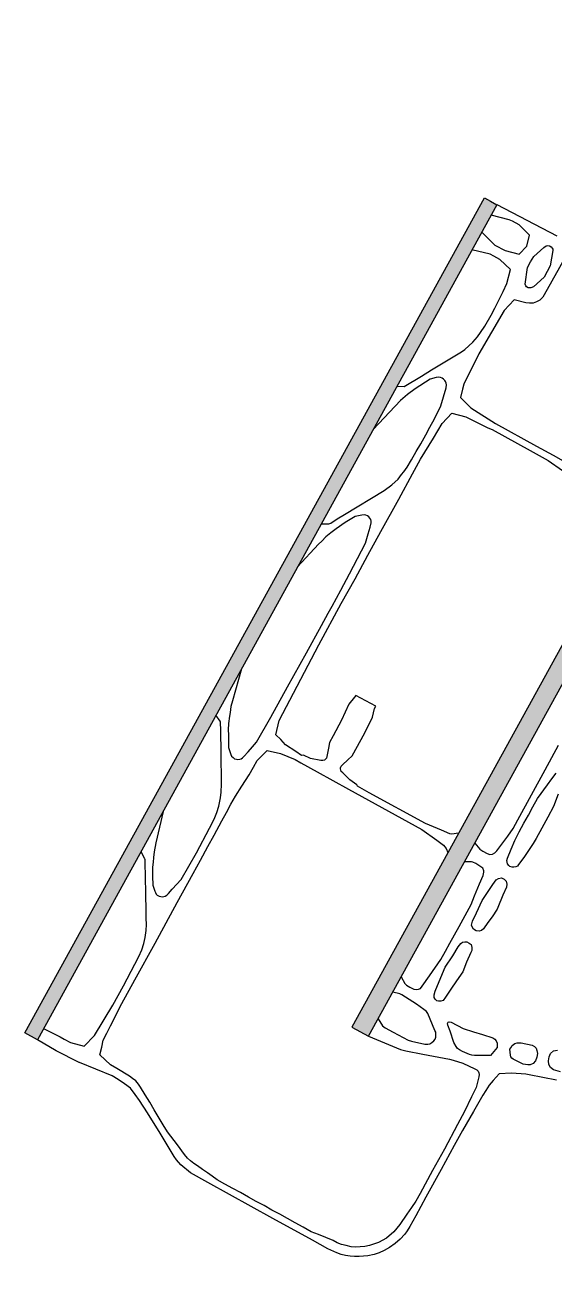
# Model space of a CAD drawing. Extents: x -83.3845 to -83.3284, y 46.6254 to 46.6791.
# Drawn here: x -83.3845 to -83.36392, y 46.6254 to 46.67382 of the extents above; entities that cross this region are included whole.
import ezdxf

# ---------------------------------------------------------------- set-up
doc = ezdxf.new("R2010")
doc.units = 0
doc.header["$MEASUREMENT"] = 0
doc.layers.add('runway', color=250, linetype='Continuous')
doc.layers.add('taxiway', color=130, linetype='Continuous')

msp = doc.modelspace()

# ---------------------------------------------------------------- hatches: boundary and pattern name
at = {"layer": 'runway'}
h = msp.add_hatch(color=256, dxfattribs=at)
h.dxf.hatch_style = 1
h.paths.add_polyline_path([(-83.366143, 46.666822), (-83.366389, 46.666956), (-83.366631, 46.667091), (-83.384496, 46.634598), (-83.384009, 46.634332)])
h.paths.add_polyline_path([(-83.349693, 46.673457), (-83.349695, 46.673459), (-83.350339, 46.673818), (-83.36083, 46.654743), (-83.359975, 46.654761)])
h.paths.add_polyline_path([(-83.360284, 46.654198), (-83.361139, 46.65418), (-83.371786, 46.634821), (-83.371137, 46.634464)])
h.paths.add_polyline_path([(-83.359975, 46.654761), (-83.36083, 46.654743), (-83.361139, 46.65418), (-83.360284, 46.654198)])
h.paths.add_polyline_path([(-83.36083, 46.654743), (-83.363291, 46.654692), (-83.363278, 46.654135), (-83.361139, 46.65418)])
h.paths.add_polyline_path([(-83.344763, 46.654522), (-83.344454, 46.655085), (-83.359975, 46.654761), (-83.360284, 46.654198)])
h.paths.add_polyline_path([(-83.335893, 46.655263), (-83.343813, 46.655098), (-83.344122, 46.654536), (-83.336201, 46.654701)])
h.paths.add_polyline_path([(-83.331015, 46.655365), (-83.335251, 46.655277), (-83.33556, 46.654715), (-83.330998, 46.65481)])
h.paths.add_polyline_path([(-83.333809, 46.657898), (-83.334296, 46.658167), (-83.335893, 46.655263), (-83.335251, 46.655277)])
h.paths.add_polyline_path([(-83.33556, 46.654715), (-83.336201, 46.654701), (-83.349404, 46.63069), (-83.348762, 46.630704)])
h.paths.add_polyline_path([(-83.335251, 46.655277), (-83.335893, 46.655263), (-83.336201, 46.654701), (-83.33556, 46.654715)])
h.paths.add_polyline_path([(-83.343813, 46.655098), (-83.344454, 46.655085), (-83.344763, 46.654522), (-83.344122, 46.654536)])
h.paths.add_polyline_path([(-83.349072, 46.630141), (-83.349714, 46.630128), (-83.352163, 46.625673), (-83.351676, 46.625405)])
h.paths.add_polyline_path([(-83.348762, 46.630704), (-83.349404, 46.63069), (-83.349714, 46.630128), (-83.349072, 46.630141)])
h.paths.add_polyline_path([(-83.330367, 46.630529), (-83.330384, 46.631085), (-83.348762, 46.630704), (-83.349072, 46.630141)])
h.paths.add_polyline_path([(-83.349404, 46.63069), (-83.36189, 46.630431), (-83.361879, 46.629876), (-83.349714, 46.630128)])
h.paths.add_polyline_path([(-83.335872, 46.669536), (-83.335882, 46.669542), (-83.336359, 46.669804), (-83.344454, 46.655085), (-83.343813, 46.655098)])
h.paths.add_polyline_path([(-83.344122, 46.654536), (-83.344763, 46.654522), (-83.351547, 46.642186), (-83.35106, 46.641919)])

# ---------------------------------------------------------------- linework, layer by layer
for p, q in [((-83.350339, 46.673818), (-83.371786, 46.634822)), ((-83.371136, 46.634465), (-83.349691, 46.67346)), ((-83.384496, 46.634598), (-83.366632, 46.66709)), ((-83.366144, 46.666822), (-83.384009, 46.634332)), ((-83.366631, 46.667091), (-83.366389, 46.666956)), ((-83.366389, 46.666956), (-83.366143, 46.666822)), ((-83.371786, 46.634821), (-83.371137, 46.634464)), ((-83.384009, 46.634332), (-83.384496, 46.634598))]:
    msp.add_line(p, q, dxfattribs=at)
at = {"layer": 'taxiway'}
for p, q in [((-83.366143, 46.666823), (-83.363819, 46.665606)), ((-83.365669, 46.666238), (-83.366367, 46.666411)), ((-83.365532, 46.666176), (-83.365669, 46.666238)), ((-83.365281, 46.666032), (-83.365532, 46.666176)), ((-83.36673, 46.665751), (-83.366219, 46.665247)), ((-83.364878, 46.66564), (-83.365281, 46.666032)), ((-83.366219, 46.665247), (-83.365824, 46.665035)), ((-83.365283, 46.6649), (-83.364978, 46.665213)), ((-83.364978, 46.665213), (-83.364878, 46.66564)), ((-83.364323, 46.66515), (-83.364232, 46.665222)), ((-83.364232, 46.665222), (-83.364163, 46.665232)), ((-83.364163, 46.665232), (-83.364094, 46.665216)), ((-83.364094, 46.665216), (-83.364034, 46.665185)), ((-83.364034, 46.665185), (-83.363988, 46.665133)), ((-83.366403, 46.664897), (-83.367113, 46.66506)), ((-83.366259, 46.664825), (-83.366403, 46.664897)), ((-83.366023, 46.664686), (-83.366259, 46.664825)), ((-83.365824, 46.665035), (-83.365283, 46.6649)), ((-83.364835, 46.664601), (-83.364712, 46.664801)), ((-83.364712, 46.664801), (-83.364323, 46.66515)), ((-83.363532, 46.664701), (-83.36419, 46.663519)), ((-83.363973, 46.665036), (-83.364066, 46.664439)), ((-83.363988, 46.665133), (-83.363973, 46.665087)), ((-83.363973, 46.665087), (-83.363973, 46.665036)), ((-83.36562, 46.664294), (-83.366023, 46.664686)), ((-83.365751, 46.663749), (-83.36562, 46.664294)), ((-83.36505, 46.663727), (-83.36495, 46.664379)), ((-83.36495, 46.664379), (-83.364835, 46.664601)), ((-83.364066, 46.664439), (-83.364303, 46.664008)), ((-83.365904, 46.663441), (-83.365751, 46.663749)), ((-83.364303, 46.664008), (-83.364723, 46.663628)), ((-83.366225, 46.662793), (-83.365904, 46.663441)), ((-83.36502, 46.663665), (-83.36505, 46.663727)), ((-83.364989, 46.663629), (-83.36502, 46.663665)), ((-83.364928, 46.663582), (-83.364989, 46.663629)), ((-83.364822, 46.663582), (-83.364928, 46.663582)), ((-83.364723, 46.663628), (-83.364822, 46.663582)), ((-83.36419, 46.663519), (-83.364358, 46.663226)), ((-83.36637, 46.662521), (-83.366225, 46.662793)), ((-83.365478, 46.663116), (-83.365867, 46.662705)), ((-83.365013, 46.663001), (-83.365478, 46.663116)), ((-83.364877, 46.662986), (-83.365013, 46.663001)), ((-83.364732, 46.662996), (-83.364877, 46.662986)), ((-83.364602, 46.663042), (-83.364732, 46.662996)), ((-83.36448, 46.663113), (-83.364602, 46.663042)), ((-83.364358, 46.663226), (-83.36448, 46.663113)), ((-83.365867, 46.662705), (-83.366846, 46.66102)), ((-83.366615, 46.6621), (-83.36637, 46.662521)), ((-83.366898, 46.661674), (-83.366776, 46.661843)), ((-83.366776, 46.661843), (-83.366615, 46.6621)), ((-83.367394, 46.661191), (-83.367234, 46.661325)), ((-83.367234, 46.661325), (-83.367081, 46.661474)), ((-83.367081, 46.661474), (-83.366898, 46.661674)), ((-83.368691, 46.660392), (-83.367524, 46.661099)), ((-83.367524, 46.661099), (-83.367394, 46.661191)), ((-83.366846, 46.66102), (-83.367435, 46.659844)), ((-83.36908, 46.660146), (-83.368691, 46.660392)), ((-83.369744, 46.659747), (-83.36908, 46.660146)), ((-83.368738, 46.660037), (-83.369317, 46.659663)), ((-83.368509, 46.660094), (-83.368738, 46.660037)), ((-83.368417, 46.660109), (-83.368509, 46.660094)), ((-83.368341, 46.660098), (-83.368417, 46.660109)), ((-83.368273, 46.660072), (-83.368341, 46.660098)), ((-83.36822, 46.660031), (-83.368273, 46.660072)), ((-83.368166, 46.659985), (-83.36822, 46.660031)), ((-83.368136, 46.659943), (-83.368166, 46.659985)), ((-83.368113, 46.659881), (-83.368136, 46.659943)), ((-83.368106, 46.659809), (-83.368113, 46.659881)), ((-83.370031, 46.659754), (-83.369744, 46.659747)), ((-83.369623, 46.659438), (-83.369897, 46.659202)), ((-83.369317, 46.659663), (-83.369623, 46.659438)), ((-83.368328, 46.658992), (-83.368121, 46.659696)), ((-83.368121, 46.659696), (-83.368106, 46.659809)), ((-83.367482, 46.659644), (-83.367558, 46.659315)), ((-83.367435, 46.659844), (-83.367482, 46.659644)), ((-83.369897, 46.659202), (-83.370957, 46.658069)), ((-83.368573, 46.658489), (-83.368328, 46.658992)), ((-83.367558, 46.659315), (-83.367156, 46.658918)), ((-83.367156, 46.658918), (-83.366197, 46.658314)), ((-83.368749, 46.65816), (-83.368573, 46.658489)), ((-83.368277, 46.658303), (-83.367895, 46.658704)), ((-83.367895, 46.658704), (-83.367355, 46.658569)), ((-83.367355, 46.658569), (-83.366495, 46.65814)), ((-83.368902, 46.657867), (-83.368749, 46.65816)), ((-83.368606, 46.657743), (-83.368277, 46.658303)), ((-83.366495, 46.65814), (-83.366327, 46.658078)), ((-83.366327, 46.658078), (-83.364852, 46.657256)), ((-83.366197, 46.658314), (-83.3646, 46.657431)), ((-83.369277, 46.65722), (-83.369101, 46.657523)), ((-83.36911, 46.656917), (-83.368606, 46.657743)), ((-83.369101, 46.657523), (-83.368902, 46.657867)), ((-83.369468, 46.656892), (-83.369277, 46.65722)), ((-83.364852, 46.657256), (-83.364144, 46.656864)), ((-83.3646, 46.657431), (-83.363961, 46.657079)), ((-83.363961, 46.657079), (-83.363565, 46.656858)), ((-83.369759, 46.656429), (-83.369637, 46.656614)), ((-83.369637, 46.656614), (-83.369468, 46.656892)), ((-83.369424, 46.656351), (-83.36911, 46.656917)), ((-83.364144, 46.656864), (-83.363596, 46.656477)), ((-83.370225, 46.655926), (-83.369988, 46.656142)), ((-83.369988, 46.656142), (-83.369851, 46.656317)), ((-83.369959, 46.65536), (-83.369424, 46.656351)), ((-83.369851, 46.656317), (-83.369759, 46.656429)), ((-83.372063, 46.654768), (-83.370522, 46.655706)), ((-83.370522, 46.655706), (-83.370225, 46.655926)), ((-83.370655, 46.654107), (-83.369959, 46.65536)), ((-83.372605, 46.654435), (-83.372353, 46.654594)), ((-83.372353, 46.654594), (-83.372063, 46.654768)), ((-83.37166, 46.654685), (-83.372041, 46.65445)), ((-83.371393, 46.654746), (-83.37166, 46.654685)), ((-83.371301, 46.654756), (-83.371393, 46.654746)), ((-83.371241, 46.654741), (-83.371301, 46.654756)), ((-83.371172, 46.65471), (-83.371241, 46.654741)), ((-83.371126, 46.654674), (-83.371172, 46.65471)), ((-83.371081, 46.654622), (-83.371126, 46.654674)), ((-83.37105, 46.654566), (-83.371081, 46.654622)), ((-83.371035, 46.654504), (-83.37105, 46.654566)), ((-83.372974, 46.6544), (-83.372673, 46.6544)), ((-83.372598, 46.65405), (-83.372789, 46.653896)), ((-83.372673, 46.6544), (-83.372605, 46.654435)), ((-83.372392, 46.654214), (-83.372598, 46.65405)), ((-83.372041, 46.65445), (-83.372392, 46.654214)), ((-83.371168, 46.653183), (-83.370655, 46.654107)), ((-83.371151, 46.65401), (-83.371074, 46.654272)), ((-83.371074, 46.654272), (-83.371035, 46.654447)), ((-83.371035, 46.654447), (-83.371035, 46.654504)), ((-83.373079, 46.653609), (-83.373892, 46.652732)), ((-83.372957, 46.653727), (-83.373079, 46.653609)), ((-83.372789, 46.653896), (-83.372957, 46.653727)), ((-83.371411, 46.653348), (-83.37125, 46.65365)), ((-83.37125, 46.65365), (-83.371151, 46.65401)), ((-83.37187, 46.652459), (-83.371411, 46.653348)), ((-83.371657, 46.652268), (-83.371168, 46.653183)), ((-83.372215, 46.651822), (-83.37187, 46.652459)), ((-83.372193, 46.651302), (-83.371657, 46.652268)), ((-83.372551, 46.651206), (-83.372215, 46.651822)), ((-83.373072, 46.6497), (-83.372193, 46.651302)), ((-83.372704, 46.650934), (-83.372551, 46.651206)), ((-83.372964, 46.650451), (-83.372704, 46.650934)), ((-83.373553, 46.649382), (-83.372964, 46.650451)), ((-83.37461, 46.646747), (-83.373072, 46.6497)), ((-83.37428, 46.648057), (-83.373553, 46.649382)), ((-83.37607, 46.648767), (-83.376429, 46.647512)), ((-83.37493, 46.646876), (-83.37428, 46.648057)), ((-83.376483, 46.647302), (-83.376514, 46.64706)), ((-83.376429, 46.647512), (-83.376483, 46.647302)), ((-83.371905, 46.647384), (-83.37218, 46.646762)), ((-83.371676, 46.647656), (-83.371905, 46.647384)), ((-83.37163, 46.647727), (-83.371676, 46.647656)), ((-83.370854, 46.647304), (-83.37163, 46.647727)), ((-83.3709, 46.647212), (-83.370854, 46.647304)), ((-83.376903, 46.646731), (-83.377066, 46.64696)), ((-83.376545, 46.646916), (-83.376576, 46.646633)), ((-83.376514, 46.64706), (-83.376545, 46.646916)), ((-83.375488, 46.645906), (-83.37493, 46.646876)), ((-83.371275, 46.646266), (-83.370984, 46.646883)), ((-83.370984, 46.646883), (-83.3709, 46.647212)), ((-83.376888, 46.646706), (-83.376903, 46.646731)), ((-83.376888, 46.64667), (-83.376888, 46.646706)), ((-83.376881, 46.646372), (-83.376888, 46.64667)), ((-83.376874, 46.646048), (-83.376881, 46.646372)), ((-83.376576, 46.646633), (-83.376592, 46.646386)), ((-83.376592, 46.646386), (-83.376585, 46.646196)), ((-83.374741, 46.646192), (-83.37461, 46.646747)), ((-83.37218, 46.646762), (-83.372509, 46.646151)), ((-83.376867, 46.645801), (-83.376874, 46.646048)), ((-83.376585, 46.645883), (-83.376586, 46.645697)), ((-83.376585, 46.646196), (-83.376585, 46.645883)), ((-83.375649, 46.645721), (-83.375488, 46.645906)), ((-83.374551, 46.646006), (-83.374741, 46.646192)), ((-83.374361, 46.645811), (-83.374551, 46.646006)), ((-83.372655, 46.645889), (-83.372693, 46.645673)), ((-83.372509, 46.646151), (-83.372655, 46.645889)), ((-83.371765, 46.645383), (-83.371275, 46.646266)), ((-83.37686, 46.645472), (-83.376867, 46.645801)), ((-83.376861, 46.645019), (-83.37686, 46.645472)), ((-83.376586, 46.645697), (-83.376495, 46.645435)), ((-83.376495, 46.645435), (-83.376457, 46.645363)), ((-83.376457, 46.645363), (-83.376404, 46.645306)), ((-83.376038, 46.6453), (-83.375985, 46.645346)), ((-83.375985, 46.645346), (-83.375817, 46.645531)), ((-83.375817, 46.645531), (-83.375649, 46.645721)), ((-83.37546, 46.645191), (-83.375078, 46.645581)), ((-83.375078, 46.645581), (-83.37456, 46.645461)), ((-83.37456, 46.645461), (-83.373989, 46.645239)), ((-83.373966, 46.645542), (-83.374361, 46.645811)), ((-83.373737, 46.645393), (-83.373966, 46.645542)), ((-83.373669, 46.645403), (-83.373737, 46.645393)), ((-83.373387, 46.645279), (-83.373669, 46.645403)), ((-83.372755, 46.645355), (-83.37277, 46.645282)), ((-83.372693, 46.645673), (-83.372755, 46.645355)), ((-83.37194, 46.645224), (-83.371765, 46.645383)), ((-83.36427, 46.644826), (-83.363743, 46.645796)), ((-83.376854, 46.644778), (-83.376861, 46.645019)), ((-83.376404, 46.645306), (-83.376343, 46.645265)), ((-83.376343, 46.645265), (-83.376274, 46.645244)), ((-83.376274, 46.645244), (-83.376213, 46.645239)), ((-83.376213, 46.645239), (-83.376137, 46.645249)), ((-83.376137, 46.645249), (-83.376091, 46.645264)), ((-83.376091, 46.645264), (-83.376038, 46.6453)), ((-83.375781, 46.644636), (-83.375612, 46.644934)), ((-83.375612, 46.644934), (-83.37546, 46.645191)), ((-83.373989, 46.645239), (-83.373769, 46.64511)), ((-83.373769, 46.64511), (-83.37313, 46.644759)), ((-83.372984, 46.645196), (-83.373387, 46.645279)), ((-83.372908, 46.64519), (-83.372984, 46.645196)), ((-83.372847, 46.645211), (-83.372908, 46.64519)), ((-83.372816, 46.645236), (-83.372847, 46.645211)), ((-83.37277, 46.645282), (-83.372816, 46.645236)), ((-83.372223, 46.644916), (-83.3722, 46.644973)), ((-83.372223, 46.64487), (-83.372223, 46.644916)), ((-83.372215, 46.644818), (-83.372223, 46.64487)), ((-83.3722, 46.644973), (-83.372146, 46.645029)), ((-83.372146, 46.645029), (-83.37194, 46.645224)), ((-83.376847, 46.644474), (-83.376854, 46.644778)), ((-83.376848, 46.644274), (-83.376847, 46.644474)), ((-83.376063, 46.6442), (-83.375781, 46.644636)), ((-83.37313, 46.644759), (-83.371912, 46.644077)), ((-83.372193, 46.644772), (-83.372215, 46.644818)), ((-83.372132, 46.64471), (-83.372193, 46.644772)), ((-83.371866, 46.644437), (-83.372132, 46.64471)), ((-83.371592, 46.644246), (-83.371866, 46.644437)), ((-83.365334, 46.64288), (-83.36427, 46.644826)), ((-83.364173, 46.64425), (-83.364005, 46.644476)), ((-83.364005, 46.644476), (-83.363837, 46.644707)), ((-83.376887, 46.643744), (-83.376864, 46.643965)), ((-83.376864, 46.643965), (-83.376848, 46.644274)), ((-83.376308, 46.64381), (-83.376063, 46.6442)), ((-83.371912, 46.644077), (-83.369059, 46.642508)), ((-83.371562, 46.644195), (-83.371592, 46.644246)), ((-83.371105, 46.643942), (-83.371562, 46.644195)), ((-83.368922, 46.642739), (-83.371105, 46.643942)), ((-83.364562, 46.643716), (-83.364173, 46.64425)), ((-83.363755, 46.643884), (-83.363939, 46.643411)), ((-83.377033, 46.643169), (-83.376956, 46.643415)), ((-83.376956, 46.643415), (-83.376887, 46.643744)), ((-83.37666, 46.643168), (-83.376491, 46.643491)), ((-83.376491, 46.643491), (-83.376308, 46.64381)), ((-83.364746, 46.643392), (-83.364562, 46.643716)), ((-83.363939, 46.643411), (-83.364168, 46.64299)), ((-83.379125, 46.643216), (-83.379405, 46.641986)), ((-83.377316, 46.642562), (-83.37714, 46.642917)), ((-83.37714, 46.642917), (-83.377033, 46.643169)), ((-83.376836, 46.642844), (-83.37666, 46.643168)), ((-83.365098, 46.642751), (-83.364914, 46.643074)), ((-83.364914, 46.643074), (-83.364746, 46.643392)), ((-83.364168, 46.64299), (-83.364398, 46.642564)), ((-83.377829, 46.641597), (-83.377316, 46.642562)), ((-83.377142, 46.642289), (-83.376836, 46.642844)), ((-83.369059, 46.642508), (-83.368481, 46.642095)), ((-83.368298, 46.64248), (-83.368922, 46.642739)), ((-83.367978, 46.642346), (-83.368298, 46.64248)), ((-83.365716, 46.642248), (-83.365517, 46.642551)), ((-83.365517, 46.642551), (-83.365334, 46.64288)), ((-83.365282, 46.642422), (-83.365098, 46.642751)), ((-83.364398, 46.642564), (-83.364619, 46.642158)), ((-83.379405, 46.641986), (-83.379467, 46.641647)), ((-83.377379, 46.641848), (-83.377142, 46.642289)), ((-83.368481, 46.642095), (-83.368215, 46.641904)), ((-83.367895, 46.642335), (-83.367978, 46.642346)), ((-83.36764, 46.642362), (-83.367895, 46.642335)), ((-83.367002, 46.641976), (-83.366806, 46.641741)), ((-83.366152, 46.641678), (-83.365716, 46.642248)), ((-83.365588, 46.641749), (-83.365442, 46.642088)), ((-83.365442, 46.642088), (-83.365282, 46.642422)), ((-83.364727, 46.641968), (-83.365093, 46.641424)), ((-83.364619, 46.642158), (-83.364727, 46.641968)), ((-83.37984, 46.641386), (-83.37998, 46.641655)), ((-83.379467, 46.641647), (-83.379498, 46.641426)), ((-83.378425, 46.64057), (-83.377829, 46.641597)), ((-83.37767, 46.641319), (-83.377379, 46.641848)), ((-83.368215, 46.641904), (-83.368162, 46.641837)), ((-83.368162, 46.641837), (-83.368117, 46.641765)), ((-83.368117, 46.641765), (-83.368056, 46.64161)), ((-83.366806, 46.641741), (-83.366692, 46.641664)), ((-83.366692, 46.641664), (-83.366517, 46.641571)), ((-83.366517, 46.641571), (-83.366418, 46.641535)), ((-83.366418, 46.641535), (-83.366319, 46.64155)), ((-83.366319, 46.64155), (-83.366228, 46.641601)), ((-83.366228, 46.641601), (-83.366152, 46.641678)), ((-83.365733, 46.6414), (-83.365588, 46.641749)), ((-83.379833, 46.641365), (-83.37984, 46.641386)), ((-83.379825, 46.641324), (-83.379833, 46.641365)), ((-83.379804, 46.640558), (-83.379825, 46.641324)), ((-83.379513, 46.641241), (-83.379529, 46.641051)), ((-83.379529, 46.641051), (-83.379529, 46.640871)), ((-83.379498, 46.641426), (-83.379513, 46.641241)), ((-83.37796, 46.640795), (-83.37767, 46.641319)), ((-83.367128, 46.641249), (-83.367404, 46.641249)), ((-83.367074, 46.641238), (-83.367128, 46.641249)), ((-83.36696, 46.641186), (-83.367074, 46.641238)), ((-83.366732, 46.641037), (-83.36696, 46.641186)), ((-83.366694, 46.641001), (-83.366732, 46.641037)), ((-83.366656, 46.640903), (-83.366694, 46.641001)), ((-83.365756, 46.641307), (-83.365733, 46.6414)), ((-83.365749, 46.641235), (-83.365756, 46.641307)), ((-83.365726, 46.641179), (-83.365749, 46.641235)), ((-83.365681, 46.641112), (-83.365726, 46.641179)), ((-83.365635, 46.641076), (-83.365681, 46.641112)), ((-83.365551, 46.641045), (-83.365635, 46.641076)), ((-83.365483, 46.641039), (-83.365551, 46.641045)), ((-83.365406, 46.641054), (-83.365483, 46.641039)), ((-83.365338, 46.64109), (-83.365406, 46.641054)), ((-83.3653, 46.641147), (-83.365338, 46.64109)), ((-83.365093, 46.641424), (-83.3653, 46.641147)), ((-83.379798, 46.640131), (-83.379804, 46.640558)), ((-83.379529, 46.640871), (-83.37953, 46.640696)), ((-83.37953, 46.640696), (-83.379523, 46.640346)), ((-83.378769, 46.640185), (-83.378425, 46.64057)), ((-83.378572, 46.63967), (-83.37796, 46.640795)), ((-83.366817, 46.640399), (-83.366679, 46.640723)), ((-83.366679, 46.640723), (-83.366649, 46.640846)), ((-83.366649, 46.640846), (-83.366656, 46.640903)), ((-83.366307, 46.640373), (-83.366169, 46.640552)), ((-83.366169, 46.640552), (-83.366086, 46.640609)), ((-83.366086, 46.640609), (-83.365971, 46.640624)), ((-83.365971, 46.640624), (-83.365857, 46.640577)), ((-83.365857, 46.640577), (-83.365789, 46.640505)), ((-83.365789, 46.640505), (-83.365758, 46.640382)), ((-83.379791, 46.639807), (-83.379798, 46.640131)), ((-83.379523, 46.640346), (-83.379447, 46.640115)), ((-83.379447, 46.640115), (-83.379417, 46.640053)), ((-83.379417, 46.640053), (-83.379387, 46.639996)), ((-83.378975, 46.639954), (-83.378914, 46.640021)), ((-83.378914, 46.640021), (-83.378769, 46.640185)), ((-83.367009, 46.639927), (-83.366817, 46.640399)), ((-83.366712, 46.639751), (-83.366307, 46.640373)), ((-83.365766, 46.640269), (-83.365912, 46.639955)), ((-83.365758, 46.640382), (-83.365766, 46.640269)), ((-83.379784, 46.639545), (-83.379791, 46.639807)), ((-83.379784, 46.639272), (-83.379784, 46.639545)), ((-83.379437, 46.638094), (-83.378572, 46.63967)), ((-83.379387, 46.639996), (-83.379349, 46.63996)), ((-83.379349, 46.63996), (-83.37928, 46.639919)), ((-83.37928, 46.639919), (-83.379211, 46.639898)), ((-83.379211, 46.639898), (-83.379151, 46.639888)), ((-83.379151, 46.639888), (-83.37909, 46.639898)), ((-83.37909, 46.639898), (-83.379044, 46.639913)), ((-83.379044, 46.639913), (-83.378975, 46.639954)), ((-83.367613, 46.63874), (-83.367146, 46.639598)), ((-83.367146, 46.639598), (-83.367009, 46.639927)), ((-83.366934, 46.639274), (-83.366712, 46.639751)), ((-83.365912, 46.639955), (-83.366103, 46.639472)), ((-83.379777, 46.639056), (-83.379784, 46.639272)), ((-83.37977, 46.638809), (-83.379777, 46.639056)), ((-83.367095, 46.63894), (-83.366934, 46.639274)), ((-83.366333, 46.639113), (-83.366493, 46.638892)), ((-83.366134, 46.639406), (-83.366333, 46.639113)), ((-83.366103, 46.639472), (-83.366134, 46.639406)), ((-83.379825, 46.638306), (-83.379786, 46.638583)), ((-83.379786, 46.638583), (-83.37977, 46.638809)), ((-83.367789, 46.638417), (-83.367613, 46.63874)), ((-83.367126, 46.638786), (-83.367095, 46.63894)), ((-83.367103, 46.638729), (-83.367126, 46.638786)), ((-83.367057, 46.638637), (-83.367103, 46.638729)), ((-83.366951, 46.638569), (-83.367057, 46.638637)), ((-83.366837, 46.638554), (-83.366951, 46.638569)), ((-83.366737, 46.638579), (-83.366837, 46.638554)), ((-83.366669, 46.638646), (-83.366737, 46.638579)), ((-83.366493, 46.638892), (-83.366669, 46.638646)), ((-83.380225, 46.636661), (-83.379437, 46.638094)), ((-83.379955, 46.637833), (-83.379878, 46.638075)), ((-83.379878, 46.638075), (-83.379825, 46.638306)), ((-83.368148, 46.63777), (-83.367973, 46.638088)), ((-83.367973, 46.638088), (-83.367789, 46.638417)), ((-83.367646, 46.637944), (-83.367546, 46.638072)), ((-83.367546, 46.638072), (-83.367477, 46.638123)), ((-83.367477, 46.638123), (-83.367386, 46.638139)), ((-83.367386, 46.638139), (-83.36731, 46.638138)), ((-83.36731, 46.638138), (-83.367219, 46.638092)), ((-83.367219, 46.638092), (-83.36715, 46.63803)), ((-83.38007, 46.637566), (-83.379955, 46.637833)), ((-83.368324, 46.637451), (-83.368148, 46.63777)), ((-83.368158, 46.637153), (-83.36786, 46.6376)), ((-83.36786, 46.6376), (-83.367646, 46.637944)), ((-83.367151, 46.637727), (-83.367319, 46.637347)), ((-83.36712, 46.637798), (-83.367151, 46.637727)), ((-83.36715, 46.63803), (-83.367112, 46.637917)), ((-83.367112, 46.637917), (-83.36712, 46.637798)), ((-83.380659, 46.636431), (-83.380223, 46.637273)), ((-83.380223, 46.637273), (-83.38007, 46.637566)), ((-83.36876, 46.636815), (-83.368324, 46.637451)), ((-83.368326, 46.636758), (-83.368158, 46.637153)), ((-83.367319, 46.637347), (-83.367472, 46.636971)), ((-83.380729, 46.635742), (-83.380225, 46.636661)), ((-83.369863, 46.636777), (-83.36972, 46.636514)), ((-83.369043, 46.636415), (-83.36876, 46.636815)), ((-83.368541, 46.636223), (-83.368326, 46.636758)), ((-83.367709, 46.636622), (-83.367931, 46.636294)), ((-83.367472, 46.636971), (-83.367709, 46.636622)), ((-83.38108, 46.635671), (-83.380659, 46.636431)), ((-83.369912, 46.636118), (-83.370196, 46.636176)), ((-83.36972, 46.636514), (-83.36966, 46.636452)), ((-83.36966, 46.636452), (-83.369531, 46.636375)), ((-83.369531, 46.636375), (-83.369371, 46.636292)), ((-83.369371, 46.636292), (-83.369287, 46.636281)), ((-83.369287, 46.636281), (-83.369195, 46.636297)), ((-83.369195, 46.636297), (-83.369119, 46.636327)), ((-83.369119, 46.636327), (-83.369043, 46.636415)), ((-83.368587, 46.63608), (-83.368541, 46.636223)), ((-83.367931, 46.636294), (-83.368138, 46.635991)), ((-83.381791, 46.63449), (-83.38108, 46.635671)), ((-83.381165, 46.634869), (-83.380729, 46.635742)), ((-83.369836, 46.636082), (-83.369912, 46.636118)), ((-83.369691, 46.63599), (-83.369836, 46.636082)), ((-83.369273, 46.635716), (-83.369691, 46.63599)), ((-83.368984, 46.635509), (-83.369273, 46.635716)), ((-83.368587, 46.635971), (-83.368587, 46.63608)), ((-83.368549, 46.635905), (-83.368587, 46.635971)), ((-83.36848, 46.635848), (-83.368549, 46.635905)), ((-83.368412, 46.635827), (-83.36848, 46.635848)), ((-83.368321, 46.635827), (-83.368412, 46.635827)), ((-83.368229, 46.635863), (-83.368321, 46.635827)), ((-83.368138, 46.635991), (-83.368229, 46.635863)), ((-83.368878, 46.635427), (-83.368984, 46.635509)), ((-83.368832, 46.635345), (-83.368878, 46.635427)), ((-83.368552, 46.634691), (-83.368832, 46.635345)), ((-83.383768, 46.634764), (-83.383124, 46.634437)), ((-83.381311, 46.634581), (-83.381165, 46.634869)), ((-83.37076, 46.635144), (-83.370593, 46.634865)), ((-83.370593, 46.634865), (-83.370486, 46.634788)), ((-83.370486, 46.634788), (-83.370182, 46.634623)), ((-83.368521, 46.634619), (-83.368552, 46.634691)), ((-83.368064, 46.634963), (-83.36804, 46.635009)), ((-83.368056, 46.634901), (-83.368064, 46.634963)), ((-83.367965, 46.634659), (-83.368056, 46.634901)), ((-83.36804, 46.635009), (-83.368002, 46.635029)), ((-83.368002, 46.635029), (-83.367926, 46.635019)), ((-83.367926, 46.635019), (-83.367455, 46.634761)), ((-83.367455, 46.634761), (-83.367059, 46.634641)), ((-83.383282, 46.633896), (-83.384007, 46.634329)), ((-83.383124, 46.634437), (-83.382964, 46.634353)), ((-83.382964, 46.634353), (-83.382729, 46.63422)), ((-83.382729, 46.63422), (-83.382188, 46.634085)), ((-83.382188, 46.634085), (-83.381791, 46.63449)), ((-83.381503, 46.634047), (-83.381448, 46.634309)), ((-83.381448, 46.634309), (-83.381311, 46.634581)), ((-83.371142, 46.634465), (-83.369886, 46.633944)), ((-83.370182, 46.634623), (-83.369596, 46.634308)), ((-83.369596, 46.634308), (-83.369459, 46.634272)), ((-83.369459, 46.634272), (-83.368949, 46.634157)), ((-83.368751, 46.634172), (-83.368667, 46.634223)), ((-83.368667, 46.634223), (-83.368591, 46.634285)), ((-83.368591, 46.634285), (-83.368545, 46.634357)), ((-83.368545, 46.634357), (-83.368522, 46.634429)), ((-83.368522, 46.634429), (-83.368514, 46.634532)), ((-83.368514, 46.634532), (-83.368521, 46.634619)), ((-83.367814, 46.634227), (-83.367965, 46.634659)), ((-83.36773, 46.634072), (-83.367814, 46.634227)), ((-83.367059, 46.634641), (-83.366701, 46.634533)), ((-83.366701, 46.634533), (-83.366305, 46.634403)), ((-83.366305, 46.634403), (-83.366229, 46.634352)), ((-83.366229, 46.634352), (-83.366176, 46.634285)), ((-83.366176, 46.634285), (-83.366138, 46.634202)), ((-83.366138, 46.634202), (-83.366131, 46.634125)), ((-83.365445, 46.634185), (-83.365354, 46.634216)), ((-83.365354, 46.634216), (-83.365201, 46.634216)), ((-83.365201, 46.634216), (-83.364775, 46.634117)), ((-83.382383, 46.633446), (-83.383282, 46.633896)), ((-83.381579, 46.633749), (-83.381503, 46.634047)), ((-83.381169, 46.633352), (-83.381579, 46.633749)), ((-83.369886, 46.633944), (-83.369681, 46.633897)), ((-83.369681, 46.633897), (-83.369018, 46.633772)), ((-83.369018, 46.633772), (-83.367991, 46.633569)), ((-83.368949, 46.634157), (-83.368827, 46.634152)), ((-83.368827, 46.634152), (-83.368751, 46.634172)), ((-83.36767, 46.633995), (-83.36773, 46.634072)), ((-83.367601, 46.633933), (-83.36767, 46.633995)), ((-83.367487, 46.633876), (-83.367601, 46.633933)), ((-83.367206, 46.633757), (-83.367487, 46.633876)), ((-83.367114, 46.633726), (-83.367206, 46.633757)), ((-83.367015, 46.633716), (-83.367114, 46.633726)), ((-83.366398, 46.63372), (-83.367015, 46.633716)), ((-83.3662, 46.633945), (-83.366398, 46.63372)), ((-83.366139, 46.634028), (-83.3662, 46.633945)), ((-83.366131, 46.634125), (-83.366139, 46.634028)), ((-83.365636, 46.63396), (-83.365605, 46.634021)), ((-83.365621, 46.633728), (-83.365636, 46.63396)), ((-83.365599, 46.633661), (-83.365621, 46.633728)), ((-83.365605, 46.634021), (-83.365552, 46.634103)), ((-83.365552, 46.634103), (-83.365445, 46.634185)), ((-83.364775, 46.634117), (-83.364684, 46.634071)), ((-83.364684, 46.634071), (-83.364623, 46.633998)), ((-83.364623, 46.633998), (-83.364585, 46.633906)), ((-83.364585, 46.633906), (-83.36457, 46.633798)), ((-83.36457, 46.633798), (-83.364585, 46.633654)), ((-83.364113, 46.633668), (-83.36406, 46.633791)), ((-83.36406, 46.633791), (-83.363937, 46.633894)), ((-83.363937, 46.633894), (-83.363793, 46.633919)), ((-83.381101, 46.63292), (-83.382369, 46.633439)), ((-83.380925, 46.633213), (-83.381169, 46.633352)), ((-83.367991, 46.633569), (-83.367838, 46.633533)), ((-83.367838, 46.633533), (-83.367473, 46.633414)), ((-83.367473, 46.633414), (-83.367001, 46.633192)), ((-83.365568, 46.63361), (-83.365599, 46.633661)), ((-83.365515, 46.633574), (-83.365568, 46.63361)), ((-83.365127, 46.633382), (-83.365515, 46.633574)), ((-83.364936, 46.633357), (-83.365127, 46.633382)), ((-83.364853, 46.633356), (-83.364936, 46.633357)), ((-83.364738, 46.633402), (-83.364853, 46.633356)), ((-83.364639, 46.633515), (-83.364738, 46.633402)), ((-83.364585, 46.633654), (-83.364639, 46.633515)), ((-83.364137, 46.633514), (-83.364113, 46.633668)), ((-83.364129, 46.63336), (-83.364137, 46.633514)), ((-83.364061, 46.633246), (-83.364129, 46.63336)), ((-83.363947, 46.633164), (-83.364061, 46.633246)), ((-83.380873, 46.632781), (-83.381101, 46.63292)), ((-83.380431, 46.632914), (-83.380925, 46.633213)), ((-83.380622, 46.632611), (-83.380873, 46.632781)), ((-83.380309, 46.632826), (-83.380431, 46.632914)), ((-83.380188, 46.632728), (-83.380309, 46.632826)), ((-83.367001, 46.633192), (-83.366925, 46.633156)), ((-83.366849, 46.632893), (-83.366949, 46.632472)), ((-83.366925, 46.633156), (-83.366872, 46.633109)), ((-83.366872, 46.633109), (-83.366842, 46.633037)), ((-83.366834, 46.632975), (-83.366849, 46.632893)), ((-83.366842, 46.633037), (-83.366834, 46.632975)), ((-83.366294, 46.632748), (-83.366447, 46.632568)), ((-83.366057, 46.633009), (-83.366294, 46.632748)), ((-83.36557, 46.633024), (-83.366057, 46.633009)), ((-83.365014, 46.632986), (-83.36557, 46.633024)), ((-83.364884, 46.63296), (-83.365014, 46.632986)), ((-83.363826, 46.632763), (-83.364884, 46.63296)), ((-83.363665, 46.633081), (-83.363947, 46.633164)), ((-83.380394, 46.632441), (-83.380622, 46.632611)), ((-83.380212, 46.632204), (-83.380394, 46.632441)), ((-83.380081, 46.632605), (-83.380188, 46.632728)), ((-83.380006, 46.632486), (-83.380081, 46.632605)), ((-83.379823, 46.632182), (-83.380006, 46.632486)), ((-83.366949, 46.632472), (-83.367133, 46.632102)), ((-83.366577, 46.632358), (-83.366684, 46.632173)), ((-83.366447, 46.632568), (-83.366577, 46.632358)), ((-83.380037, 46.631967), (-83.380212, 46.632204)), ((-83.379726, 46.631488), (-83.380037, 46.631967)), ((-83.379641, 46.631899), (-83.379823, 46.632182)), ((-83.379467, 46.631601), (-83.379641, 46.631899)), ((-83.367133, 46.632102), (-83.367409, 46.631537)), ((-83.366684, 46.632173), (-83.367058, 46.631541)), ((-83.379233, 46.630695), (-83.379726, 46.631488)), ((-83.379118, 46.631019), (-83.379467, 46.631601)), ((-83.367409, 46.631537), (-83.367669, 46.631029)), ((-83.367058, 46.631541), (-83.367479, 46.630802)), ((-83.378951, 46.630741), (-83.379118, 46.631019)), ((-83.367669, 46.631029), (-83.368181, 46.630074)), ((-83.378694, 46.629789), (-83.379233, 46.630695)), ((-83.378563, 46.630236), (-83.378951, 46.630741)), ((-83.367479, 46.630802), (-83.3678, 46.630212)), ((-83.37829, 46.62986), (-83.378563, 46.630236)), ((-83.378176, 46.629726), (-83.37829, 46.62986)), ((-83.368181, 46.630074), (-83.368648, 46.629236)), ((-83.3678, 46.630212), (-83.368305, 46.629287)), ((-83.378603, 46.62966), (-83.378694, 46.629789)), ((-83.378436, 46.629459), (-83.378603, 46.62966)), ((-83.378063, 46.629155), (-83.378436, 46.629459)), ((-83.378062, 46.629618), (-83.378176, 46.629726)), ((-83.377925, 46.62951), (-83.378062, 46.629618)), ((-83.377788, 46.629427), (-83.377925, 46.62951)), ((-83.377591, 46.629283), (-83.377788, 46.629427)), ((-83.377378, 46.628773), (-83.378063, 46.629155)), ((-83.3774, 46.629149), (-83.377591, 46.629283)), ((-83.37721, 46.62902), (-83.3774, 46.629149)), ((-83.37702, 46.628875), (-83.37721, 46.62902)), ((-83.376716, 46.62871), (-83.37702, 46.628875)), ((-83.368648, 46.629236), (-83.36913, 46.628343)), ((-83.368305, 46.629287), (-83.368902, 46.628199)), ((-83.374853, 46.62738), (-83.377378, 46.628773)), ((-83.376411, 46.628545), (-83.376716, 46.62871)), ((-83.376107, 46.62838), (-83.376411, 46.628545)), ((-83.375803, 46.628209), (-83.376107, 46.62838)), ((-83.375499, 46.628039), (-83.375803, 46.628209)), ((-83.375194, 46.627874), (-83.375499, 46.628039)), ((-83.369298, 46.628045), (-83.369466, 46.627799)), ((-83.368902, 46.628199), (-83.369299, 46.62748)), ((-83.36913, 46.628343), (-83.369298, 46.628045)), ((-83.37489, 46.627703), (-83.375194, 46.627874)), ((-83.374586, 46.627538), (-83.37489, 46.627703)), ((-83.374281, 46.627368), (-83.374586, 46.627538)), ((-83.36965, 46.627537), (-83.369917, 46.627137)), ((-83.369466, 46.627799), (-83.36965, 46.627537)), ((-83.369299, 46.62748), (-83.369529, 46.627064)), ((-83.373308, 46.626528), (-83.374853, 46.62738)), ((-83.373985, 46.627208), (-83.374281, 46.627368)), ((-83.373673, 46.627032), (-83.373985, 46.627208)), ((-83.373361, 46.626862), (-83.373673, 46.627032)), ((-83.369917, 46.627137), (-83.370154, 46.626854)), ((-83.369529, 46.627064), (-83.369628, 46.626894)), ((-83.373079, 46.626748), (-83.373361, 46.626862)), ((-83.372723, 46.626197), (-83.373308, 46.626528)), ((-83.372798, 46.626629), (-83.373079, 46.626748)), ((-83.372516, 46.626515), (-83.372798, 46.626629)), ((-83.372349, 46.626428), (-83.372516, 46.626515)), ((-83.370436, 46.626614), (-83.370749, 46.62644)), ((-83.370154, 46.626854), (-83.370436, 46.626614)), ((-83.369911, 46.626566), (-83.370094, 46.626407)), ((-83.369727, 46.626766), (-83.369911, 46.626566)), ((-83.369628, 46.626894), (-83.369727, 46.626766)), ((-83.372365, 46.626032), (-83.372723, 46.626197)), ((-83.372205, 46.62598), (-83.372365, 46.626032)), ((-83.372181, 46.626366), (-83.372349, 46.626428)), ((-83.37203, 46.625939), (-83.372205, 46.62598)), ((-83.371998, 46.626319), (-83.372181, 46.626366)), ((-83.371816, 46.626277), (-83.371998, 46.626319)), ((-83.371633, 46.626262), (-83.371816, 46.626277)), ((-83.371466, 46.626266), (-83.371633, 46.626262)), ((-83.371275, 46.626287), (-83.371466, 46.626266)), ((-83.3711, 46.626322), (-83.371275, 46.626287)), ((-83.370918, 46.625977), (-83.371162, 46.625927)), ((-83.370749, 46.62644), (-83.3711, 46.626322)), ((-83.370727, 46.626039), (-83.370918, 46.625977)), ((-83.370529, 46.626131), (-83.370727, 46.626039)), ((-83.370323, 46.626243), (-83.370529, 46.626131)), ((-83.370094, 46.626407), (-83.370323, 46.626243)), ((-83.371855, 46.625908), (-83.37203, 46.625939)), ((-83.37168, 46.625891), (-83.371855, 46.625908)), ((-83.371504, 46.625891), (-83.37168, 46.625891)), ((-83.371162, 46.625927), (-83.371504, 46.625891))]:
    msp.add_line(p, q, dxfattribs=at)

doc.saveas('drawing.dxf')
